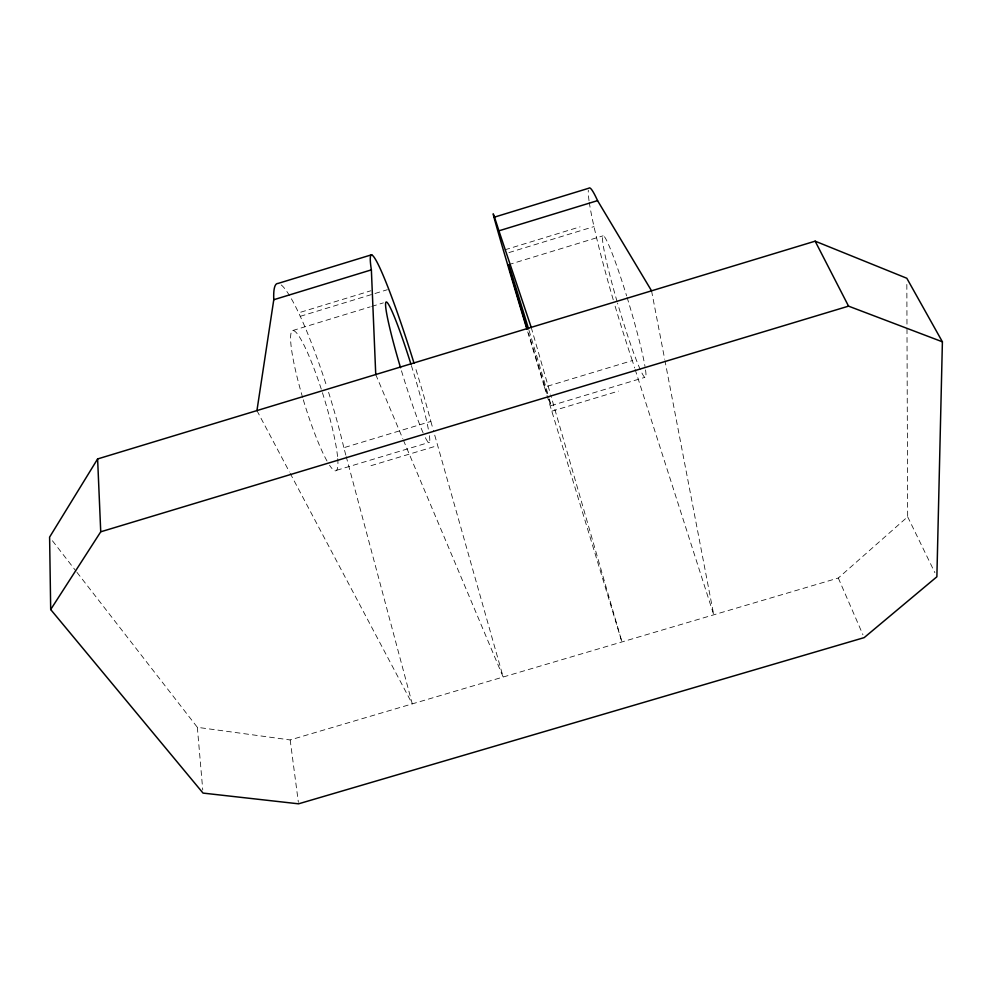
<?xml version="1.0" encoding="UTF-8"?>
<svg xmlns="http://www.w3.org/2000/svg" width="992" height="992" viewBox="0 0 992 992"><rect width="100%" height="100%" fill="white"/><g stroke="black" fill="none" stroke-linecap="round" stroke-linejoin="round"><path stroke-width="0.74" stroke-dasharray="4.96 3.72" d="M76.954 572.334L197.346 727.322L290.172 739.945L838.302 578.026L907.668 516.795L906.986 327.819M300.75 312.182L370.822 290.78M504.891 249.81L580.072 226.846M300.241 316.324L387.351 289.714M508.946 252.576L593.985 226.598M292.752 330.522L370.214 306.875M371.678 306.429L383.371 302.87M508.524 264.678L603.037 235.836M345.836 455.154L343.852 447.702L430.85 421.426A122.822 9.226 73 0 0 414.941 366.122M527.732 331.898A123.182 1.066 73.2 0 0 544.484 387.116L632.313 360.592L634.657 367.933M336.586 470.307L429.524 442.283M550.957 405.666L644.85 377.357M371.008 465.682L437.001 445.792M551.874 411.172L618.438 391.108M52.427 540.764L76.012 571.119M256.94 410.589L289.453 471.969M290.172 473.333L412.275 703.874L346.233 456.642M907.668 516.795L934.886 572.682M838.302 578.026L862.941 634.781M375.745 374.53L402.789 438.737M403.397 440.163L503.167 677.028L433.368 430.342M635.128 369.408L713.732 614.817L664.987 360.79M544.484 387.116L621.922 641.948L550.882 395.61M531.204 327.348L550.461 394.122M430.85 421.426L432.946 428.854M651.558 290.817L664.702 359.265M290.172 739.945L298.369 802.305M197.346 727.322L202.765 790.029M906.837 284.444L906.986 326.269M645.532 369.917A73.916 5.419 73.4 0 1 617.52 303.056M617.098 301.593A73.916 5.419 73.4 0 1 603.012 235.848A73.916 5.419 73.4 0 1 626.622 295.876M627.08 297.364A73.916 5.419 73.4 0 1 644.986 366.42M549.283 398.958A73.755 0.645 73.2 0 1 548.043 396.887M547.051 393.75A73.755 0.645 73.2 0 1 528.525 333.25M529.009 330.398A73.755 0.645 73.2 0 1 548.948 397.755M429.412 435.674A73.544 5.518 73 0 1 424.799 436.517M423.088 432.797A73.544 5.518 73 0 1 401.004 369.247M411.395 365.614A73.544 5.518 73 0 1 428.408 429.561M337.739 458.676A73.371 10.193 72.9 0 1 329.555 465.248M327 461.007A73.371 10.193 72.9 0 1 303.056 398.97M302.622 397.47A73.371 10.193 72.9 0 1 300.526 338.681A73.371 10.193 72.9 0 1 337.59 456.965M281.22 284.952A122.549 17.062 72.9 0 1 289.59 295.728M291.4 298.803A122.549 17.062 72.9 0 1 326.715 386.421M328.588 392.324A122.549 17.062 72.9 0 1 343.852 447.702M632.313 360.592A123.454 9.077 73.4 0 1 614.904 305.449M613.23 299.77A123.454 9.077 73.4 0 1 589.26 202.306M589.037 200.744A123.454 9.077 73.4 0 1 588.343 190.241"/><path stroke-width="1.49" d="M942.4 341.806L936.882 576.774L864.181 637.62L298.567 803.818L203.038 793.092L50.691 609.534L49.6 537.118L97.613 458.949L815.151 241.168L906.812 278.256L942.4 341.806L848.544 306.144L100.738 531.799L50.691 609.534M256.94 410.589L273.78 299.72A122.549 17.062 72.9 0 1 277.996 283.452L371.74 254.733M494.239 217.198L588.95 188.182A123.454 9.077 73.4 0 1 597.556 200.632L651.558 290.817M273.78 299.72L371.368 269.861A122.822 9.226 73 0 1 414.024 363.159M526.839 328.922A123.182 1.066 73.2 0 1 498.914 230.826L597.556 200.632M815.151 241.168L848.544 306.144M498.914 230.826L531.204 327.348M97.613 458.949L100.738 531.799M371.368 269.861L375.745 374.53M527.211 328.873A73.755 0.645 73.2 0 1 508.536 264.666A73.755 0.645 73.2 0 1 528.55 328.91M400.557 367.759A73.544 5.518 73 0 1 386.21 301.99A73.544 5.518 73 0 1 410.936 364.163"/></g></svg>
